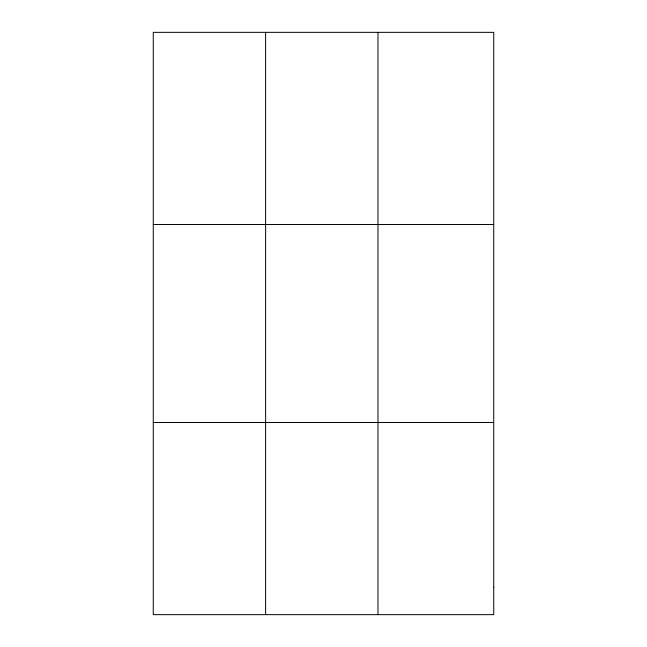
<?xml version="1.0" encoding="UTF-8"?>
<svg xmlns="http://www.w3.org/2000/svg" width="647" height="647" viewBox="0 0 647 647"><rect width="100%" height="100%" fill="white"/><g stroke="black" fill="none" stroke-linecap="round" stroke-linejoin="round"><path stroke-width="0.97" d="M265.618 32.35L265.618 614.65M377.977 32.35L377.977 614.65M153.266 224.509L493.734 224.509M153.266 422.491L493.734 422.491M493.734 587.201L493.734 614.65L153.266 614.65L153.266 32.35L493.734 32.35L493.734 587.201"/></g></svg>
